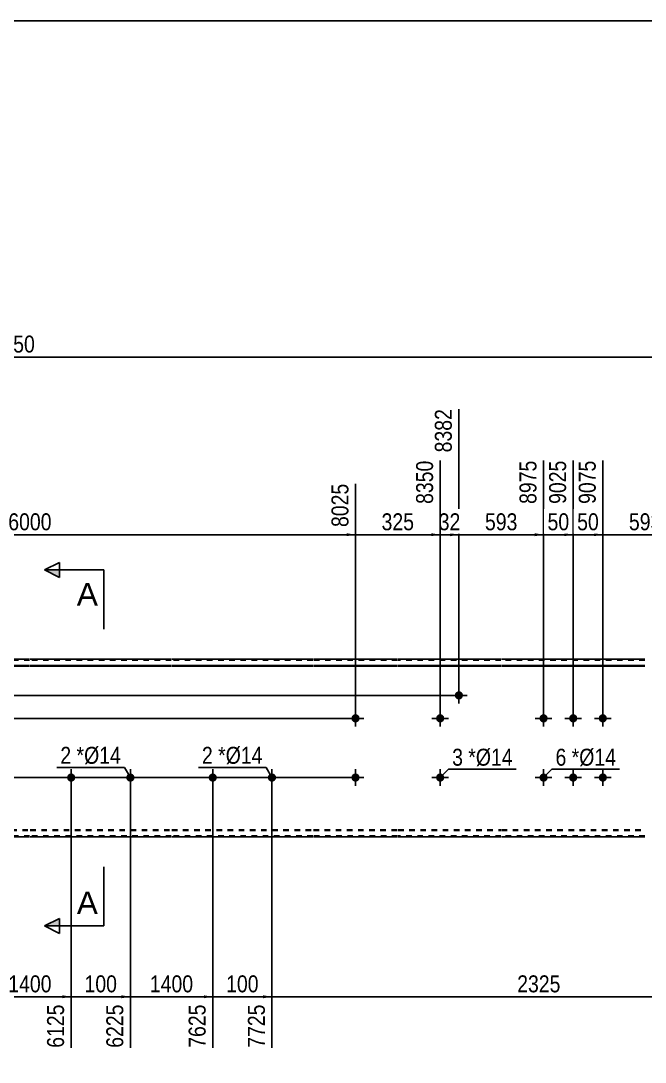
# Model space of a CAD drawing. Header units: millimetres. Extents: x -71 to 331, y -154 to 123.
# Drawn here: x 136.8 to 242.2, y -53 to 122.8 of the extents above; entities that cross this region are included whole.
import ezdxf

# ---------------------------------------------------------------- set-up
doc = ezdxf.new("R2010")
doc.units = ezdxf.units.MM
doc.linetypes.add('DXK_LINE_DOT1', pattern=[1.8814, 0.9407, -0.9407])
doc.styles.add('Arial', font='ARIAL.TTF', dxfattribs={"height": 0.2})
doc.styles.add('Arial Narrow', font='ARIALN.TTF', dxfattribs={"height": 0.2})

# ---------------------------------------------------------------- blocks, each defined once
blk = doc.blocks.new('Unknown-629091813-2150')
at = {"color": 5, "linetype": 'Continuous'}
blk.add_line((331.25, 122.75), (-68.75, 122.75), dxfattribs=at)
blk = doc.blocks.new('Bolt-629091813-1223 - 1203')
at = {"linetype": 'Continuous'}
for points in [[(224.38, 5, -1), (225.78, 5, -1)], [(229.38, 5, -1), (230.78, 5, -1)], [(234.38, 5, -1), (235.78, 5, -1)], [(224.38, -5, -1), (225.78, -5, -1)], [(229.38, -5, -1), (230.78, -5, -1)], [(234.38, -5, -1), (235.78, -5, -1)]]:
    blk.add_hatch(color=3, dxfattribs=at).paths.add_polyline_path(points)
at = {"color": 3, "linetype": 'Continuous'}
for p, q in [((225.08, 3.6), (225.08, 6.4)), ((230.08, 3.6), (230.08, 6.4)), ((235.08, 3.6), (235.08, 6.4)), ((223.68, 5), (226.48, 5)), ((228.68, 5), (231.48, 5)), ((233.68, 5), (236.48, 5)), ((223.68, -5), (226.48, -5)), ((225.08, -6.4), (225.08, -3.6)), ((228.68, -5), (231.48, -5)), ((230.08, -6.4), (230.08, -3.6)), ((233.68, -5), (236.48, -5)), ((235.08, -6.4), (235.08, -3.6))]:
    blk.add_line(p, q, dxfattribs=at)
blk = doc.blocks.new('Part-629091813-1218 - 1203')
at = {"color": 2, "linetype": 'Continuous'}
for p, q in [((138.34, 15), (114.54, 15)), ((162.24, 15), (138.44, 15)), ((186.14, 15), (162.34, 15)), ((200.43, 15), (186.24, 15)), ((217.89, 15), (200.53, 15)), ((242.18, 15), (217.99, 15)), ((114.54, 13.94), (138.34, 13.94)), ((114.54, 13.83), (138.34, 13.83)), ((138.44, 13.94), (162.24, 13.94)), ((138.44, 13.83), (162.24, 13.83)), ((162.34, 13.94), (186.14, 13.94)), ((162.34, 13.83), (186.14, 13.83)), ((186.24, 13.94), (200.43, 13.94)), ((186.24, 13.83), (200.43, 13.83)), ((200.53, 13.94), (217.89, 13.94)), ((200.53, 13.83), (217.89, 13.83)), ((217.99, 13.94), (242.18, 13.94)), ((217.99, 13.83), (242.18, 13.83)), ((138.34, -15), (114.54, -15)), ((162.24, -15), (138.44, -15)), ((186.14, -15), (162.34, -15)), ((200.43, -15), (186.24, -15)), ((217.89, -15), (200.53, -15)), ((242.18, -15), (217.99, -15))]:
    blk.add_line(p, q, dxfattribs=at)
at = {"color": 7, "linetype": 'DXK_LINE_DOT1'}
for p, q in [((138.34, 14.85), (114.54, 14.85)), ((162.24, 14.85), (138.44, 14.85)), ((186.14, 14.85), (162.34, 14.85)), ((200.43, 14.85), (186.24, 14.85)), ((217.89, 14.85), (200.53, 14.85)), ((242.18, 14.85), (217.99, 14.85)), ((114.54, -13.83), (138.34, -13.83)), ((114.54, -13.94), (138.34, -13.94)), ((138.44, -13.83), (162.24, -13.83)), ((138.44, -13.94), (162.24, -13.94)), ((162.34, -13.83), (186.14, -13.83)), ((162.34, -13.94), (186.14, -13.94)), ((186.24, -13.83), (200.43, -13.83)), ((186.24, -13.94), (200.43, -13.94)), ((200.53, -13.83), (217.89, -13.83)), ((200.53, -13.94), (217.89, -13.94)), ((217.99, -13.83), (242.18, -13.83)), ((217.99, -13.94), (242.18, -13.94)), ((138.34, -14.85), (114.54, -14.85)), ((162.24, -14.85), (138.44, -14.85)), ((186.14, -14.85), (162.34, -14.85)), ((200.43, -14.85), (186.24, -14.85)), ((217.89, -14.85), (200.53, -14.85)), ((242.18, -14.85), (217.99, -14.85))]:
    blk.add_line(p, q, dxfattribs=at)
blk = doc.blocks.new('Bolt-629091813-1219 - 1203')
at = {"linetype": 'Continuous'}
for points in [[(169.24, -4.3, -1), (169.24, -5.7, -1)], [(179.24, -4.3, -1), (179.24, -5.7, -1)]]:
    blk.add_hatch(color=3, dxfattribs=at).paths.add_polyline_path(points)
at = {"color": 3, "linetype": 'Continuous'}
for p, q in [((167.84, -5), (170.64, -5)), ((169.24, -6.4), (169.24, -3.6)), ((177.84, -5), (180.64, -5)), ((179.24, -6.4), (179.24, -3.6))]:
    blk.add_line(p, q, dxfattribs=at)
blk = doc.blocks.new('Bolt-629091813-1220 - 1203')
at = {"linetype": 'Continuous'}
for points in [[(145.34, -4.3, -1), (145.34, -5.7, -1)], [(155.34, -4.3, -1), (155.34, -5.7, -1)]]:
    blk.add_hatch(color=3, dxfattribs=at).paths.add_polyline_path(points)
at = {"color": 3, "linetype": 'Continuous'}
for p, q in [((143.94, -5), (146.74, -5)), ((145.34, -6.4), (145.34, -3.6)), ((153.94, -5), (156.74, -5)), ((155.34, -6.4), (155.34, -3.6))]:
    blk.add_line(p, q, dxfattribs=at)
blk = doc.blocks.new('Bolt-629091813-1224 - 1203')
at = {"linetype": 'Continuous'}
blk.add_hatch(color=3, dxfattribs=at).paths.add_polyline_path([(210.09, 8.88, -1), (211.49, 8.88, -1)])
at = {"color": 3, "linetype": 'Continuous'}
for p, q in [((209.39, 8.88), (212.19, 8.88)), ((210.79, 7.48), (210.79, 10.28))]:
    blk.add_line(p, q, dxfattribs=at)
blk = doc.blocks.new('Bolt-629091813-1228 - 1203')
at = {"linetype": 'Continuous'}
blk.add_hatch(color=3, dxfattribs=at).paths.add_polyline_path([(206.93, 5, -1), (208.33, 5, -1)])
at = {"color": 3, "linetype": 'Continuous'}
for p, q in [((207.63, 3.6), (207.63, 6.4)), ((206.23, 5), (209.03, 5))]:
    blk.add_line(p, q, dxfattribs=at)
blk = doc.blocks.new('Bolt-629091813-1229 - 1203')
at = {"linetype": 'Continuous'}
blk.add_hatch(color=3, dxfattribs=at).paths.add_polyline_path([(208.33, -5, -1), (206.93, -5, -1)])
at = {"color": 3, "linetype": 'Continuous'}
for p, q in [((209.03, -5), (206.23, -5)), ((207.63, -3.6), (207.63, -6.4))]:
    blk.add_line(p, q, dxfattribs=at)
blk = doc.blocks.new('Bolt-629091813-1233 - 1203')
at = {"linetype": 'Continuous'}
for points in [[(192.64, 5, -1), (194.04, 5, -1)], [(266.13, 5, -1), (267.53, 5, -1)]]:
    blk.add_hatch(color=3, dxfattribs=at).paths.add_polyline_path(points)
at = {"color": 3, "linetype": 'Continuous'}
for p, q in [((193.34, 3.6), (193.34, 6.4)), ((266.83, 3.6), (266.83, 6.4)), ((194.74, 5), (191.94, 5)), ((268.23, 5), (265.43, 5))]:
    blk.add_line(p, q, dxfattribs=at)
blk = doc.blocks.new('Bolt-629091813-1234 - 1203')
at = {"linetype": 'Continuous'}
for points in [[(192.64, -5, -1), (194.04, -5, -1)], [(266.13, -5, -1), (267.53, -5, -1)]]:
    blk.add_hatch(color=3, dxfattribs=at).paths.add_polyline_path(points)
at = {"color": 3, "linetype": 'Continuous'}
for p, q in [((194.74, -5), (191.94, -5)), ((193.34, -6.4), (193.34, -3.6)), ((268.23, -5), (265.43, -5)), ((266.83, -6.4), (266.83, -3.6))]:
    blk.add_line(p, q, dxfattribs=at)
blk = doc.blocks.new('StraightDimension-629091813-1293 - 1203')
at = {"linetype": 'Continuous'}
blk.add_hatch(color=7, dxfattribs=at).paths.add_polyline_path([(223.58, 36.25), (225.08, 36), (223.58, 35.75)])
at = {"color": 7, "linetype": 'Continuous'}
for p, q in [((210.79, 9.88), (210.79, 57.21)), ((225.08, 6), (225.08, 48.51)), ((210.79, 36), (225.08, 36))]:
    blk.add_line(p, q, dxfattribs=at)
at = {"color": 0}
blk.add_wipeout([(221.28, 36.15), (221.28, 40.35), (214.59, 40.35), (214.59, 36.15)], dxfattribs=at)
at = {"color": 3, "style": 'Arial Narrow'}
blk.add_text('593', height=2.863, dxfattribs=at).set_placement((215.19, 36.75))
at = {"color": 0, "linetype": 'Continuous'}
blk.add_wipeout([(224.48, 49.11), (220.28, 49.11), (220.28, 40.6), (224.48, 40.6)], dxfattribs=at)
at = {"color": 3, "linetype": 'Continuous', "style": 'Arial Narrow'}
blk.add_text('8975', height=2.863, rotation=90.0002, dxfattribs=at).set_placement((223.88, 41.2))
blk = doc.blocks.new('StraightDimension-629091813-1292 - 1203')
at = {"linetype": 'Continuous'}
blk.add_hatch(color=7, dxfattribs=at).paths.add_polyline_path([(228.58, 36.25), (230.08, 36), (228.58, 35.75)])
at = {"color": 7, "linetype": 'Continuous'}
for p, q in [((225.08, 6), (225.08, 48.51)), ((230.08, 6), (230.08, 48.51)), ((225.08, 36), (230.08, 36))]:
    blk.add_line(p, q, dxfattribs=at)
at = {"color": 0}
blk.add_wipeout([(230.01, 36.15), (230.01, 40.35), (225.15, 40.35), (225.15, 36.15)], dxfattribs=at)
at = {"color": 3, "style": 'Arial Narrow'}
blk.add_text('50', height=2.863, dxfattribs=at).set_placement((225.75, 36.75))
at = {"color": 0, "linetype": 'Continuous'}
blk.add_wipeout([(229.48, 49.11), (225.28, 49.11), (225.28, 40.6), (229.48, 40.6)], dxfattribs=at)
at = {"color": 3, "linetype": 'Continuous', "style": 'Arial Narrow'}
blk.add_text('9025', height=2.863, rotation=90.0002, dxfattribs=at).set_placement((228.88, 41.2))
blk = doc.blocks.new('StraightDimension-629091813-1291 - 1203')
at = {"linetype": 'Continuous'}
blk.add_hatch(color=7, dxfattribs=at).paths.add_polyline_path([(233.58, 36.25), (235.08, 36), (233.58, 35.75)])
at = {"color": 7, "linetype": 'Continuous'}
for p, q in [((230.08, 6), (230.08, 48.51)), ((235.08, 6), (235.08, 48.51)), ((230.08, 36), (235.08, 36))]:
    blk.add_line(p, q, dxfattribs=at)
at = {"color": 0}
blk.add_wipeout([(235.01, 36.15), (235.01, 40.35), (230.15, 40.35), (230.15, 36.15)], dxfattribs=at)
at = {"color": 3, "style": 'Arial Narrow'}
blk.add_text('50', height=2.863, dxfattribs=at).set_placement((230.75, 36.75))
at = {"color": 0, "linetype": 'Continuous'}
blk.add_wipeout([(234.48, 49.11), (230.28, 49.11), (230.28, 40.6), (234.48, 40.6)], dxfattribs=at)
at = {"color": 3, "linetype": 'Continuous', "style": 'Arial Narrow'}
blk.add_text('9075', height=2.863, rotation=90.0002, dxfattribs=at).set_placement((233.88, 41.2))
blk = doc.blocks.new('StraightDimension-629091813-1290 - 1203')
at = {"linetype": 'Continuous'}
blk.add_hatch(color=7, dxfattribs=at).paths.add_polyline_path([(247.88, 36.25), (249.38, 36), (247.88, 35.75)])
at = {"color": 7, "linetype": 'Continuous'}
for p, q in [((235.08, 6), (235.08, 48.51)), ((249.38, 9.88), (249.38, 48.51)), ((235.08, 36), (249.38, 36))]:
    blk.add_line(p, q, dxfattribs=at)
at = {"color": 0}
blk.add_wipeout([(245.57, 36.15), (245.57, 40.35), (238.89, 40.35), (238.89, 36.15)], dxfattribs=at)
at = {"color": 3, "style": 'Arial Narrow'}
blk.add_text('593', height=2.863, dxfattribs=at).set_placement((239.49, 36.75))
at = {"color": 0, "linetype": 'Continuous'}
blk.add_wipeout([(248.78, 49.11), (244.58, 49.11), (244.58, 40.6), (248.78, 40.6)], dxfattribs=at)
at = {"color": 3, "linetype": 'Continuous', "style": 'Arial Narrow'}
blk.add_text('9668', height=2.863, rotation=90.0002, dxfattribs=at).set_placement((248.18, 41.2))
blk = doc.blocks.new('StraightDimension-629091813-1294 - 1203')
at = {"linetype": 'Continuous'}
blk.add_hatch(color=7, dxfattribs=at).paths.add_polyline_path([(209.29, 36.25), (210.79, 36), (209.29, 35.75)])
at = {"color": 7, "linetype": 'Continuous'}
for p, q in [((210.79, 9.88), (210.79, 57.21)), ((207.63, 6), (207.63, 48.51)), ((207.63, 36), (210.79, 36))]:
    blk.add_line(p, q, dxfattribs=at)
at = {"color": 0, "linetype": 'Continuous'}
blk.add_wipeout([(210.19, 57.81), (205.99, 57.81), (205.99, 49.3), (210.19, 49.3)], dxfattribs=at)
at = {"color": 0}
blk.add_wipeout([(211.64, 36.15), (211.64, 40.35), (206.78, 40.35), (206.78, 36.15)], dxfattribs=at)
at = {"color": 3, "linetype": 'Continuous', "style": 'Arial Narrow'}
blk.add_text('8382', height=2.863, rotation=90.0002, dxfattribs=at).set_placement((209.59, 49.9))
at = {"color": 3, "style": 'Arial Narrow'}
blk.add_text('32', height=2.863, dxfattribs=at).set_placement((207.38, 36.75))
blk = doc.blocks.new('StraightDimension-629091813-1383 - 1203')
at = {"linetype": 'Continuous'}
blk.add_hatch(color=7, dxfattribs=at).paths.add_polyline_path([(153.84, -41.75), (155.34, -42), (153.84, -42.25)])
at = {"color": 7, "linetype": 'Continuous'}
for p, q in [((145.34, -6), (145.34, -50.61)), ((155.34, -6), (155.34, -50.61)), ((145.34, -42), (155.34, -42))]:
    blk.add_line(p, q, dxfattribs=at)
at = {"color": 0}
blk.add_wipeout([(153.68, -41.85), (153.68, -37.65), (147, -37.65), (147, -41.85)], dxfattribs=at)
at = {"color": 3, "style": 'Arial Narrow'}
blk.add_text('100', height=2.863, dxfattribs=at).set_placement((147.6, -41.25))
at = {"color": 0, "linetype": 'Continuous'}
blk.add_wipeout([(154.74, -42.7), (150.54, -42.7), (150.54, -51.21), (154.74, -51.21)], dxfattribs=at)
at = {"color": 3, "linetype": 'Continuous', "style": 'Arial Narrow'}
blk.add_text('6225', height=2.863, rotation=90.0002, dxfattribs=at).set_placement((154.14, -50.61))
blk = doc.blocks.new('StraightDimension-629091813-1380 - 1203')
at = {"linetype": 'Continuous'}
blk.add_hatch(color=7, dxfattribs=at).paths.add_polyline_path([(267.83, -41.75), (269.33, -42), (267.83, -42.25)])
at = {"color": 7, "linetype": 'Continuous'}
for p, q in [((179.24, -6), (179.24, -50.61)), ((269.33, -16), (269.33, -52.44)), ((179.24, -42), (269.33, -42))]:
    blk.add_line(p, q, dxfattribs=at)
at = {"color": 0}
blk.add_wipeout([(228.54, -41.85), (228.54, -37.65), (220.03, -37.65), (220.03, -41.85)], dxfattribs=at)
at = {"color": 0, "linetype": 'Continuous'}
blk.add_wipeout([(268.73, -42.7), (264.53, -42.7), (264.53, -53.04), (268.73, -53.04)], dxfattribs=at)
at = {"color": 3, "style": 'Arial Narrow'}
blk.add_text('2325', height=2.863, dxfattribs=at).set_placement((220.63, -41.25))
at = {"color": 3, "linetype": 'Continuous', "style": 'Arial Narrow'}
blk.add_text('10050', height=2.863, rotation=90.0002, dxfattribs=at).set_placement((268.13, -52.44))
blk = doc.blocks.new('StraightDimension-629091813-1381 - 1203')
at = {"linetype": 'Continuous'}
blk.add_hatch(color=7, dxfattribs=at).paths.add_polyline_path([(177.74, -41.75), (179.24, -42), (177.74, -42.25)])
at = {"color": 7, "linetype": 'Continuous'}
for p, q in [((169.24, -6), (169.24, -50.61)), ((179.24, -6), (179.24, -50.61)), ((169.24, -42), (179.24, -42))]:
    blk.add_line(p, q, dxfattribs=at)
at = {"color": 0}
blk.add_wipeout([(177.58, -41.85), (177.58, -37.65), (170.9, -37.65), (170.9, -41.85)], dxfattribs=at)
at = {"color": 3, "style": 'Arial Narrow'}
blk.add_text('100', height=2.863, dxfattribs=at).set_placement((171.5, -41.25))
at = {"color": 0, "linetype": 'Continuous'}
blk.add_wipeout([(178.64, -42.7), (174.44, -42.7), (174.44, -51.21), (178.64, -51.21)], dxfattribs=at)
at = {"color": 3, "linetype": 'Continuous', "style": 'Arial Narrow'}
blk.add_text('7725', height=2.863, rotation=90.0002, dxfattribs=at).set_placement((178.04, -50.61))
blk = doc.blocks.new('StraightDimension-629091813-1295 - 1203')
at = {"linetype": 'Continuous'}
blk.add_hatch(color=7, dxfattribs=at).paths.add_polyline_path([(206.13, 36.25), (207.63, 36), (206.13, 35.75)])
at = {"color": 7, "linetype": 'Continuous'}
for p, q in [((207.63, 6), (207.63, 48.51)), ((193.34, 6), (193.34, 44.61)), ((193.34, 36), (207.63, 36))]:
    blk.add_line(p, q, dxfattribs=at)
at = {"color": 0}
blk.add_wipeout([(203.83, 36.15), (203.83, 40.35), (197.14, 40.35), (197.14, 36.15)], dxfattribs=at)
at = {"color": 3, "style": 'Arial Narrow'}
blk.add_text('325', height=2.863, dxfattribs=at).set_placement((197.74, 36.75))
at = {"color": 0, "linetype": 'Continuous'}
blk.add_wipeout([(207.03, 49.11), (202.83, 49.11), (202.83, 40.6), (207.03, 40.6)], dxfattribs=at)
at = {"color": 3, "linetype": 'Continuous', "style": 'Arial Narrow'}
blk.add_text('8350', height=2.863, rotation=90.0002, dxfattribs=at).set_placement((206.43, 41.2))
blk = doc.blocks.new('StraightDimension-629091813-1296 - 1203')
at = {"linetype": 'Continuous'}
blk.add_hatch(color=7, dxfattribs=at).paths.add_polyline_path([(191.84, 36.25), (193.34, 36), (191.84, 35.75)])
at = {"color": 7, "linetype": 'Continuous'}
for p, q in [((83.44, 6), (83.44, 48.51)), ((193.34, 6), (193.34, 44.61)), ((83.44, 36), (193.34, 36))]:
    blk.add_line(p, q, dxfattribs=at)
at = {"color": 0, "linetype": 'Continuous'}
blk.add_wipeout([(192.74, 45.21), (188.54, 45.21), (188.54, 36.7), (192.74, 36.7)], dxfattribs=at)
at = {"color": 0}
blk.add_wipeout([(142.65, 36.15), (142.65, 40.35), (134.13, 40.35), (134.13, 36.15)], dxfattribs=at)
at = {"color": 3, "linetype": 'Continuous', "style": 'Arial Narrow'}
blk.add_text('8025', height=2.863, rotation=90.0002, dxfattribs=at).set_placement((192.14, 37.3))
at = {"color": 3, "style": 'Arial Narrow'}
blk.add_text('6000', height=2.863, dxfattribs=at).set_placement((134.73, 36.75))
blk = doc.blocks.new('StraightDimension-629091813-1382 - 1203')
at = {"linetype": 'Continuous'}
blk.add_hatch(color=7, dxfattribs=at).paths.add_polyline_path([(167.74, -41.75), (169.24, -42), (167.74, -42.25)])
at = {"color": 7, "linetype": 'Continuous'}
for p, q in [((155.34, -6), (155.34, -50.61)), ((169.24, -6), (169.24, -50.61)), ((155.34, -42), (169.24, -42))]:
    blk.add_line(p, q, dxfattribs=at)
at = {"color": 0}
blk.add_wipeout([(166.55, -41.85), (166.55, -37.65), (158.03, -37.65), (158.03, -41.85)], dxfattribs=at)
at = {"color": 3, "style": 'Arial Narrow'}
blk.add_text('1400', height=2.863, dxfattribs=at).set_placement((158.63, -41.25))
at = {"color": 0, "linetype": 'Continuous'}
blk.add_wipeout([(168.64, -42.7), (164.44, -42.7), (164.44, -51.21), (168.64, -51.21)], dxfattribs=at)
at = {"color": 3, "linetype": 'Continuous', "style": 'Arial Narrow'}
blk.add_text('7625', height=2.863, rotation=90.0002, dxfattribs=at).set_placement((168.04, -50.61))
blk = doc.blocks.new('StraightDimension-629091813-1384 - 1203')
at = {"linetype": 'Continuous'}
blk.add_hatch(color=7, dxfattribs=at).paths.add_polyline_path([(143.84, -41.75), (145.34, -42), (143.84, -42.25)])
at = {"color": 7, "linetype": 'Continuous'}
for p, q in [((131.44, -6), (131.44, -50.61)), ((145.34, -6), (145.34, -50.61)), ((131.44, -42), (145.34, -42))]:
    blk.add_line(p, q, dxfattribs=at)
at = {"color": 0}
blk.add_wipeout([(142.65, -41.85), (142.65, -37.65), (134.13, -37.65), (134.13, -41.85)], dxfattribs=at)
at = {"color": 3, "style": 'Arial Narrow'}
blk.add_text('1400', height=2.863, dxfattribs=at).set_placement((134.73, -41.25))
at = {"color": 0, "linetype": 'Continuous'}
blk.add_wipeout([(144.74, -42.7), (140.54, -42.7), (140.54, -51.21), (144.74, -51.21)], dxfattribs=at)
at = {"color": 3, "linetype": 'Continuous', "style": 'Arial Narrow'}
blk.add_text('6125', height=2.863, rotation=90.0002, dxfattribs=at).set_placement((144.14, -50.61))
blk = doc.blocks.new('StraightDimension-629091813-1416 - 1203')
at = {"color": 7, "linetype": 'Continuous'}
blk.add_line((209.79, 8.88), (-14.25, 8.88), dxfattribs=at)
blk = doc.blocks.new('StraightDimension-629091813-1417 - 1203')
at = {"color": 7, "linetype": 'Continuous'}
for p, q in [((209.79, 8.88), (-14.25, 8.88)), ((192.34, 5), (-14.25, 5))]:
    blk.add_line(p, q, dxfattribs=at)
blk = doc.blocks.new('StraightDimension-629091813-1418 - 1203')
at = {"color": 7, "linetype": 'Continuous'}
for p, q in [((192.34, 5), (-14.25, 5)), ((192.34, -5), (-14.25, -5))]:
    blk.add_line(p, q, dxfattribs=at)
blk = doc.blocks.new('StraightDimension-629091813-1419 - 1203')
at = {"color": 7, "linetype": 'Continuous'}
blk.add_line((192.34, -5), (-14.25, -5), dxfattribs=at)
blk = doc.blocks.new('StraightDimension-629091813-1454 - 1203')
at = {"color": 7, "linetype": 'Continuous'}
blk.add_line((0, 66), (269.33, 66), dxfattribs=at)
at = {"color": 0}
blk.add_wipeout([(139.83, 66.15), (139.83, 70.35), (129.49, 70.35), (129.49, 66.15)], dxfattribs=at)
at = {"color": 3, "style": 'Arial Narrow'}
blk.add_text('10050', height=2.863, dxfattribs=at).set_placement((130.09, 66.75))
blk = doc.blocks.new('Mark-629091813-1505 - 1203')
at = {"color": 0}
for points in [[(145.35, -2.67), (145.35, 0.33), (143.52, 0.33), (143.52, -2.67)], [(147.53, -2.67), (147.53, 0.33), (146.25, 0.33), (146.25, -2.67)]]:
    blk.add_wipeout(points, dxfattribs=at)
for points in [[(145.35, -2.67), (145.35, 0.33), (143.52, 0.33), (143.52, -2.67)], [(147.53, -2.67), (147.53, 0.33), (146.25, 0.33), (146.25, -2.67)]]:
    blk.add_wipeout(points, dxfattribs=at)
at = {"color": 3, "style": 'Arial Narrow'}
blk.add_text('2', height=2.86, dxfattribs=at).set_placement((143.52, -2.67))
at = {"color": 0}
blk.add_wipeout([(153.74, -2.67), (153.74, 0.33), (147.53, 0.33), (147.53, -2.67)], dxfattribs=at)
blk.add_wipeout([(153.74, -2.67), (153.74, 0.33), (147.53, 0.33), (147.53, -2.67)], dxfattribs=at)
at = {"color": 7, "linetype": 'Continuous'}
for p in [(142.92, -3.27), (155.34, -5)]:
    blk.add_line(p, (154.34, -3.27), dxfattribs=at)
at = {"color": 3, "style": 'Arial Narrow'}
for s, height, p in [('*', 2.86, (146.25, -2.67)), ('Ø14', 2.863, (147.53, -2.67))]:
    blk.add_text(s, height=height, dxfattribs=at).set_placement(p)
blk = doc.blocks.new('SectionMark-629091813-1285 - 1203')
at = {"linetype": 'Continuous'}
for points in [[(143.36, 30.05), (143.36, 28.8), (140.86, 30.05)], [(143.36, -28.8), (143.36, -30.05), (140.86, -30.05)]]:
    blk.add_hatch(color=30, dxfattribs=at).paths.add_polyline_path(points)
at = {"color": 30, "linetype": 'Continuous'}
for p, q in [((140.86, 30.05), (143.36, 31.3)), ((150.86, 30.05), (140.86, 30.05)), ((140.86, 30.05), (143.36, 28.8)), ((143.36, 28.8), (143.36, 31.3)), ((150.86, 30.05), (150.86, 20.05)), ((150.86, -30.05), (150.86, -20.05)), ((140.86, -30.05), (143.36, -28.8)), ((143.36, -28.8), (143.36, -31.3)), ((150.86, -30.05), (140.86, -30.05)), ((143.36, -31.3), (140.86, -30.05))]:
    blk.add_line(p, q, dxfattribs=at)
at = {"color": 0, "linetype": 'Continuous'}
for points in [[(149.86, 24.05), (149.86, 28.05), (146.3, 28.05), (146.3, 24.05)], [(149.86, -28.05), (149.86, -24.05), (146.3, -24.05), (146.3, -28.05)]]:
    blk.add_wipeout(points, dxfattribs=at)
at = {"color": 96, "linetype": 'Continuous', "style": 'Arial'}
for p in [(146.3, 24.05), (146.3, -28.05)]:
    blk.add_text('A', height=3.82, dxfattribs=at).set_placement(p)
blk = doc.blocks.new('MarkSet-629091813-1469 - 1203')
at = {"color": 0}
for points in [[(211.47, -2.99), (211.47, 0.01), (209.65, 0.01), (209.65, -2.99)], [(213.65, -2.99), (213.65, 0.01), (212.37, 0.01), (212.37, -2.99)]]:
    blk.add_wipeout(points, dxfattribs=at)
for points in [[(211.47, -2.99), (211.47, 0.01), (209.65, 0.01), (209.65, -2.99)], [(213.65, -2.99), (213.65, 0.01), (212.37, 0.01), (212.37, -2.99)]]:
    blk.add_wipeout(points, dxfattribs=at)
at = {"color": 7, "linetype": 'Continuous'}
blk.add_line((207.63, -5), (209.05, -3.59), dxfattribs=at)
at = {"color": 3, "style": 'Arial Narrow'}
blk.add_text('3', height=2.86, dxfattribs=at).set_placement((209.65, -2.99))
at = {"color": 0}
blk.add_wipeout([(219.86, -2.99), (219.86, 0.01), (213.65, 0.01), (213.65, -2.99)], dxfattribs=at)
blk.add_wipeout([(219.86, -2.99), (219.86, 0.01), (213.65, 0.01), (213.65, -2.99)], dxfattribs=at)
at = {"color": 7, "linetype": 'Continuous'}
blk.add_line((209.05, -3.59), (220.46, -3.59), dxfattribs=at)
at = {"color": 3, "style": 'Arial Narrow'}
for s, height, p in [('*', 2.86, (212.37, -2.99)), ('Ø14', 2.863, (213.65, -2.99))]:
    blk.add_text(s, height=height, dxfattribs=at).set_placement(p)
blk = doc.blocks.new('Mark-629091813-1504 - 1203')
at = {"color": 0}
for points in [[(169.25, -2.67), (169.25, 0.33), (167.42, 0.33), (167.42, -2.67)], [(171.43, -2.67), (171.43, 0.33), (170.15, 0.33), (170.15, -2.67)]]:
    blk.add_wipeout(points, dxfattribs=at)
for points in [[(169.25, -2.67), (169.25, 0.33), (167.42, 0.33), (167.42, -2.67)], [(171.43, -2.67), (171.43, 0.33), (170.15, 0.33), (170.15, -2.67)]]:
    blk.add_wipeout(points, dxfattribs=at)
at = {"color": 3, "style": 'Arial Narrow'}
blk.add_text('2', height=2.86, dxfattribs=at).set_placement((167.42, -2.67))
at = {"color": 0}
blk.add_wipeout([(177.64, -2.67), (177.64, 0.33), (171.43, 0.33), (171.43, -2.67)], dxfattribs=at)
blk.add_wipeout([(177.64, -2.67), (177.64, 0.33), (171.43, 0.33), (171.43, -2.67)], dxfattribs=at)
at = {"color": 7, "linetype": 'Continuous'}
for p in [(166.82, -3.27), (179.24, -5)]:
    blk.add_line(p, (178.24, -3.27), dxfattribs=at)
at = {"color": 3, "style": 'Arial Narrow'}
for s, height, p in [('*', 2.86, (170.15, -2.67)), ('Ø14', 2.863, (171.43, -2.67))]:
    blk.add_text(s, height=height, dxfattribs=at).set_placement(p)
blk = doc.blocks.new('Mark-629091813-1508 - 1203')
at = {"color": 0}
for points in [[(228.92, -2.99), (228.92, 0.01), (227.1, 0.01), (227.1, -2.99)], [(231.1, -2.99), (231.1, 0.01), (229.82, 0.01), (229.82, -2.99)]]:
    blk.add_wipeout(points, dxfattribs=at)
for points in [[(228.92, -2.99), (228.92, 0.01), (227.1, 0.01), (227.1, -2.99)], [(231.1, -2.99), (231.1, 0.01), (229.82, 0.01), (229.82, -2.99)]]:
    blk.add_wipeout(points, dxfattribs=at)
at = {"color": 7, "linetype": 'Continuous'}
blk.add_line((225.08, -5), (226.5, -3.59), dxfattribs=at)
at = {"color": 3, "style": 'Arial Narrow'}
blk.add_text('6', height=2.86, dxfattribs=at).set_placement((227.1, -2.99))
at = {"color": 0}
blk.add_wipeout([(237.32, -2.99), (237.32, 0.01), (231.1, 0.01), (231.1, -2.99)], dxfattribs=at)
blk.add_wipeout([(237.32, -2.99), (237.32, 0.01), (231.1, 0.01), (231.1, -2.99)], dxfattribs=at)
at = {"color": 7, "linetype": 'Continuous'}
blk.add_line((226.5, -3.59), (237.92, -3.59), dxfattribs=at)
at = {"color": 3, "style": 'Arial Narrow'}
for s, height, p in [('*', 2.86, (229.82, -2.99)), ('Ø14', 2.863, (231.1, -2.99))]:
    blk.add_text(s, height=height, dxfattribs=at).set_placement(p)

msp = doc.modelspace()

# ---------------------------------------------------------------- block references
for name in ['Unknown-629091813-2150', 'Part-629091813-1218 - 1203', 'Bolt-629091813-1224 - 1203', 'Bolt-629091813-1233 - 1203', 'Bolt-629091813-1228 - 1203', 'Bolt-629091813-1223 - 1203', 'Bolt-629091813-1220 - 1203', 'Bolt-629091813-1219 - 1203', 'Bolt-629091813-1234 - 1203', 'Bolt-629091813-1229 - 1203']:
    msp.add_blockref(name, (0, 0))

# ---------------------------------------------------------------- next in the draw order: block references
for name in ['StraightDimension-629091813-1293 - 1203', 'MarkSet-629091813-1469 - 1203', 'Mark-629091813-1508 - 1203', 'StraightDimension-629091813-1383 - 1203', 'StraightDimension-629091813-1380 - 1203']:
    msp.add_blockref(name, (0, 0))

# ---------------------------------------------------------------- next in the draw order: block references
for name in ['StraightDimension-629091813-1294 - 1203', 'StraightDimension-629091813-1292 - 1203', 'StraightDimension-629091813-1384 - 1203', 'StraightDimension-629091813-1381 - 1203']:
    msp.add_blockref(name, (0, 0))

# ---------------------------------------------------------------- next in the draw order: block references
for name in ['StraightDimension-629091813-1295 - 1203', 'StraightDimension-629091813-1291 - 1203', 'StraightDimension-629091813-1382 - 1203']:
    msp.add_blockref(name, (0, 0))

# ---------------------------------------------------------------- next in the draw order: block references
for name in ['StraightDimension-629091813-1296 - 1203', 'StraightDimension-629091813-1290 - 1203']:
    msp.add_blockref(name, (0, 0))

# ---------------------------------------------------------------- next in the draw order: block references
for name in ['StraightDimension-629091813-1454 - 1203', 'StraightDimension-629091813-1416 - 1203']:
    msp.add_blockref(name, (0, 0))

# ---------------------------------------------------------------- next in the draw order: block references
msp.add_blockref('StraightDimension-629091813-1417 - 1203', (0, 0))

# ---------------------------------------------------------------- next in the draw order: block references
msp.add_blockref('StraightDimension-629091813-1418 - 1203', (0, 0))

# ---------------------------------------------------------------- next in the draw order: block references
msp.add_blockref('StraightDimension-629091813-1419 - 1203', (0, 0))

# ---------------------------------------------------------------- next in the draw order: block references
for name in ['Mark-629091813-1505 - 1203', 'Mark-629091813-1504 - 1203']:
    msp.add_blockref(name, (0, 0))

# ---------------------------------------------------------------- next in the draw order: block references
msp.add_blockref('SectionMark-629091813-1285 - 1203', (0, 0))

doc.saveas('drawing.dxf')
